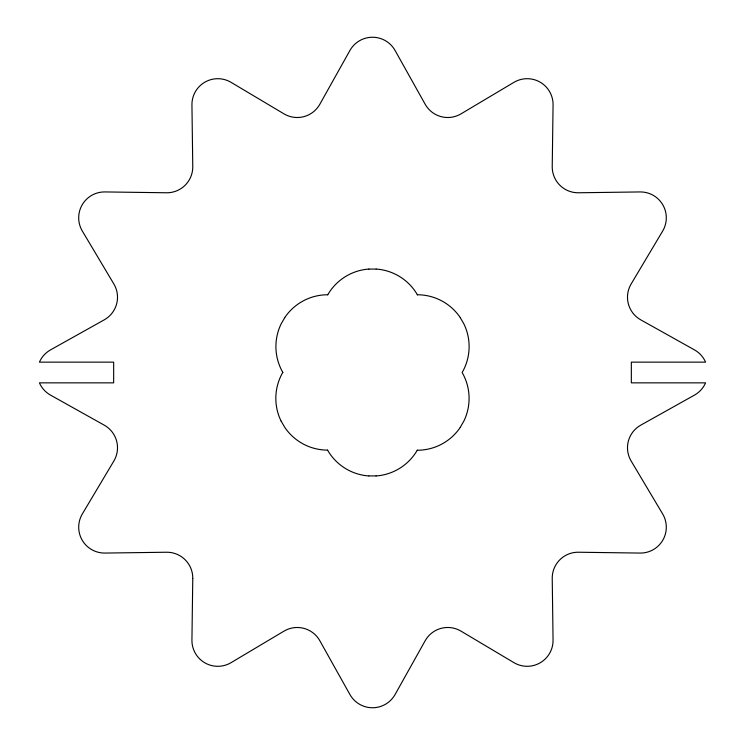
<?xml version="1.0" encoding="UTF-8"?>
<svg xmlns="http://www.w3.org/2000/svg" width="745" height="745" viewBox="0 0 745 745"><rect width="100%" height="100%" fill="white"/><g stroke="black" fill="none" stroke-linecap="round" stroke-linejoin="round"><path stroke-width="1.12" d="M284.72 317.705L281.154 323.87A51.787 51.787 0 0 0 282.858 372.481M460.28 427.295L463.846 421.13A51.787 51.787 0 0 0 462.142 372.519A51.787 51.787 0 0 0 463.874 323.861L460.28 317.705M368.943 269.085L376.057 269.085M376.057 475.915L368.943 475.915M281.154 421.13L284.72 427.295A51.787 51.787 0 0 0 327.67 450.12M327.698 294.862A51.787 51.787 0 0 1 368.933 269.047M376.197 269.047A51.787 51.787 0 0 1 417.442 294.862M417.265 294.759A51.787 51.787 0 0 1 460.242 317.575M460.242 427.425A51.787 51.787 0 0 1 417.265 450.241M417.302 450.138A51.787 51.787 0 0 1 376.067 475.953M368.803 475.953A51.787 51.787 0 0 1 327.558 450.138M281.061 421.018A51.787 51.787 0 0 1 282.793 372.398M284.758 317.575A51.787 51.787 0 0 1 327.735 294.759M192.769 578.465L191.931 640.067A25.879 25.879 0 0 0 231.062 662.659L283.994 631.136A25.879 25.879 0 0 1 319.829 640.737L349.908 694.508A25.879 25.879 0 0 0 395.092 694.498L425.172 640.737A25.879 25.879 0 0 1 461.006 631.136L513.938 662.659A25.879 25.879 0 0 0 553.06 640.067L552.231 578.465A25.879 25.879 0 0 1 578.465 552.231L640.067 553.069A25.879 25.879 0 0 0 662.659 513.938L631.136 461.006A25.879 25.879 0 0 1 640.737 425.172L694.508 395.092A25.889 25.889 0 0 0 705.589 382.856L631.341 382.856L631.341 362.144L705.589 362.144A25.889 25.889 0 0 0 694.508 349.908L640.737 319.829A25.879 25.879 0 0 1 631.136 283.994L662.659 231.062A25.879 25.879 0 0 0 640.067 191.94L578.465 192.769A25.879 25.879 0 0 1 552.231 166.535L553.069 104.933A25.879 25.879 0 0 0 513.938 82.341L461.006 113.864A25.879 25.879 0 0 1 425.172 104.263L395.092 50.492A25.879 25.879 0 0 0 349.908 50.502L319.829 104.263A25.879 25.879 0 0 1 283.994 113.864L231.062 82.341A25.879 25.879 0 0 0 191.94 104.933L192.769 166.535A25.879 25.879 0 0 1 166.535 192.769L104.933 191.931A25.879 25.879 0 0 0 82.341 231.062L113.864 283.994A25.879 25.879 0 0 1 104.263 319.829L50.492 349.908A25.889 25.889 0 0 0 39.41 362.144L113.659 362.144L113.659 382.856L39.41 382.856A25.889 25.889 0 0 0 50.492 395.092L104.263 425.172A25.879 25.879 0 0 1 113.864 461.006L82.341 513.938A25.879 25.879 0 0 0 104.933 553.06L166.535 552.231A25.879 25.879 0 0 1 192.769 578.465"/></g></svg>
